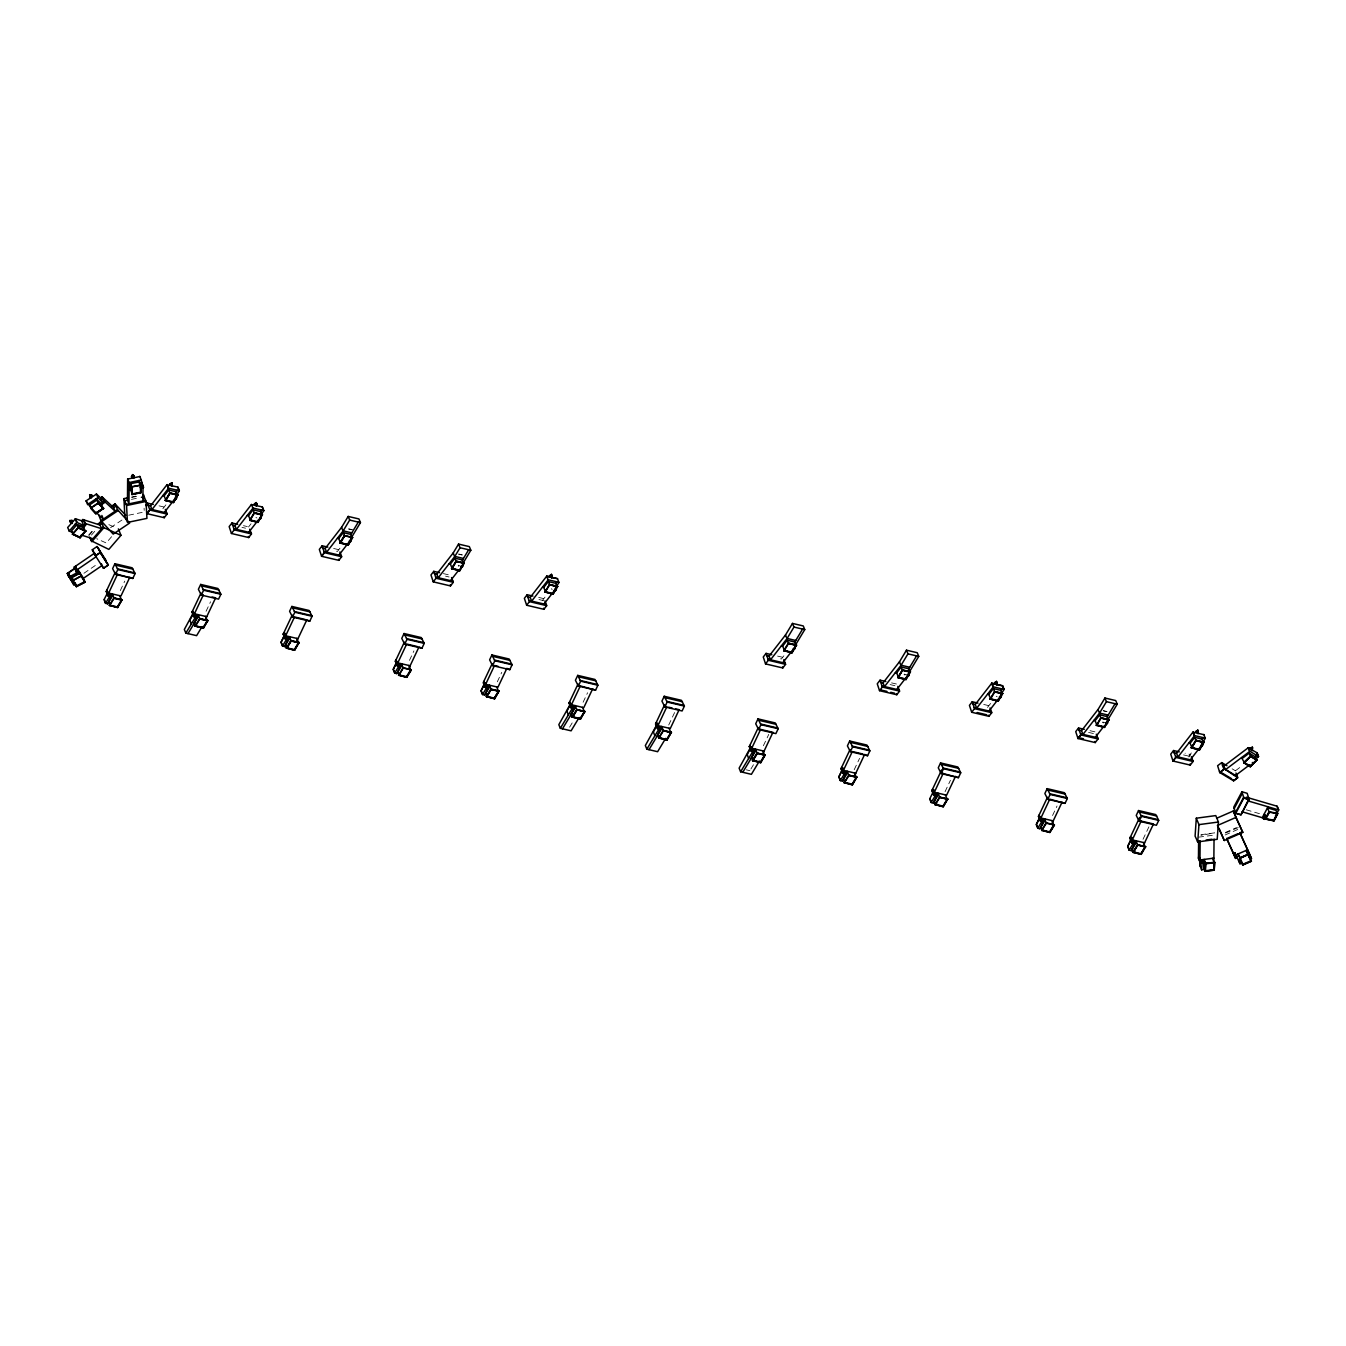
<?xml version="1.0" encoding="UTF-8"?>
<svg xmlns="http://www.w3.org/2000/svg" width="1346" height="1346" viewBox="0 0 1346 1346"><rect width="100%" height="100%" fill="white"/><g stroke="black" fill="none" stroke-linecap="round" stroke-linejoin="round"><path stroke-width="0.75" stroke-dasharray="5 3.75" d="M120.299 590.591L124.774 581.102M206.073 611.286L210.548 601.797M409.453 660.381L413.929 650.892M497.297 681.816L501.772 672.327M583.104 702.242L587.579 692.753M668.71 725.006L674.985 711.731M763.384 745.734L768.768 734.361M854.188 769.761L859.572 758.37M945.06 791.684L950.427 780.293M1052.555 815.508L1057.031 806.018M1143.023 839.298L1149.299 826.023M569.61 727.177L573.615 720.531M750.9 769.02L753.895 764.023M162.849 508.788L166.618 503.926M248.539 526.993L251.046 523.762M255.942 517.419L256.884 517.991M339.966 548.175L337.442 551.423L333.926 550.598M542.488 600.366L544.995 597.136M783.894 655.788L781.37 659.035L777.853 658.194M904.024 674.615L906.649 674.514M987.527 707.407L991.312 702.545M996.191 696.202L997.134 696.774M1102.492 722.449L1105.116 722.348M1188.855 756.166L1191.361 752.919M1188.922 756.99L1190.806 754.568L1185.052 753.222M88.584 535.153L93.984 528.911M89.122 535.321L94.523 529.079M91.444 535.102L96.39 529.365M111.6 536.701L106.216 542.96L96.71 538.72M1235.678 770.585L1242.308 765.588M83.94 573.261L97.013 564.311M110.557 527.682L122.082 519.943M1225.365 832.467L1236.469 827.622M1225.617 833.039L1240.423 826.595M1225.163 834.974L1238.37 829.203M131.723 496.994L135.609 496.186M131.706 497.465L137.561 496.253M131.437 499.383L139.395 497.717M128.711 515.198L144.291 511.951L144.089 508.182M1200.952 834.688L1214.563 832.871L1200.935 835.344M1198.647 837.162L1215.337 834.941M458.717 554.03L462.317 554.872M458.717 554.232L462.065 555.023M348.883 528.877L352.467 529.735M348.564 529.028L352.08 529.853M1103.468 710.688L1107.068 711.529M1103.215 710.839L1106.715 711.664M461.442 566.649L458.212 565.185L458.683 566.346M159.047 505.844L164.801 507.19M243.475 525.68L247.311 526.572M443.372 573.598L451.028 575.398M333.64 548.478L339.394 549.824M241.994 527.38L245.51 528.204M538.686 597.422L544.44 598.785M445.56 576.155L449.076 576.98M538.972 599.542L544.945 600.955M777.584 656.091L783.322 657.437M891.557 682.876L897.311 684.222M983.741 704.463L989.478 705.809M1090.041 730.693L1095.779 732.056M890.076 684.576L895.359 685.804M1088.561 732.392L1093.844 733.637M1183.571 754.921L1191.311 756.738M746.307 769.828L749.907 770.669M1246.261 809.804L1259.705 813.741M108.858 524.654L116.463 528.053M1232.128 768.818L1235.594 770.888M1102.963 721.843L1103.434 723.004M904.495 674.01L904.966 675.187M551.608 588.572L552.096 589.733"/><path stroke-width="1.5" d="M127.82 497.801L123.933 498.626L124.825 516.006L126.793 520.818M143.484 487.555L141.515 481.818L143.484 487.555L141.751 487.908L141.33 480L129.149 482.541L128.964 503.858L127.466 500.207L127.651 478.873L129.149 482.709M131.858 486.68L132.278 493.982L130.478 489.591L130.528 483.719L138.874 481.986L138.89 480.505L138.991 482.238M139.833 476.518L127.651 479.058M142.878 500.948L143.013 486.394L141.263 486.747M1202.096 862.836L1200.363 863.072L1198.462 858.412L1198.613 841.166M1200.11 866.168L1200.178 860.111M1200.447 859.892L1200.11 865.915L1201.608 869.819L1204.047 869.499L1204.148 859.421L1205.932 863.812L1214.277 862.702L1213.722 869.953M1204.047 869.499L1204.115 862.046M1213.772 868.204L1214.042 838.962M1196.308 818.2L1195.097 836.118L1197.738 841.889L1217.205 839.298L1218.416 822.019L1215.775 815.592L1196.308 818.2L1198.95 824.627L1197.738 841.889M1200.363 863.072L1198.462 857.15M1201.608 869.819L1202.18 861.726M1205.091 871.4L1205.511 863.442L1214.681 862.214L1214.26 870.172L1204.973 871.131L1214.26 870.172M1205.393 871.081L1205.932 863.392M1214.142 869.903L1214.681 862.214M1252.352 747.215L1252.722 748.14L1250.4 749.032L1250.013 748.124L1252.352 747.215L1252.217 750.21M1252.1 749.655L1252.352 747.602M1252.1 750.059L1252.15 747.501M114.915 563.738L112.61 568.601L115.537 574.389L132.8 578.444L135.088 573.564L132.16 567.793L114.915 563.738L117.842 569.526L135.088 573.564M109.649 596.497L108.101 596.127L106.199 591.466L115.201 572.403M115.537 574.389L117.842 569.526M107.36 593.216L104.029 599.677L105.526 603.328L107.68 603.832L112.458 595.925L108.286 593.889L117.523 574.254M107.68 603.832L112.357 593.956L114.158 598.331L121.544 600.064L117.169 607.181M129.855 577.148L120.972 595.975L108.656 593.081M200.689 584.433L198.384 589.296L201.328 595.083L218.574 599.138L220.879 594.259L217.934 588.488L200.689 584.433L203.616 590.221L220.879 594.259M194.144 614.079L195.422 617.191L193.891 616.821L191.973 612.161L200.975 593.098M201.328 595.083L203.616 590.221M193.134 613.911L189.921 620.136L191.3 624.022M187.986 633.63L198.232 616.619L194.06 614.584L203.313 594.949L200.84 594.377M193.471 624.527L198.131 614.651L199.931 619.025L207.318 620.758L205.517 616.384M205.231 619.883L215.629 597.843L212.113 597.018M291.897 606.44L289.592 611.303L292.536 617.091L309.782 621.145L312.087 616.266L309.143 610.495L291.897 606.44L294.824 612.228L312.087 616.266M286.631 639.199L285.1 638.828L283.182 634.168L292.183 615.105M292.536 617.091L294.824 612.228M284.343 635.918L281.129 642.143L282.643 645.828M296.457 641.891L306.838 619.85L309.782 621.145M404.052 633.529L401.764 638.391L404.692 644.179L421.937 648.234L424.242 643.354L421.315 637.583L404.052 633.529L406.997 639.316L424.242 643.354M398.803 666.287L397.255 665.917L395.354 661.256L404.338 642.193M404.692 644.179L406.997 639.316M395.993 663.528L393.183 669.467L394.681 673.118L396.834 673.623L401.596 665.715L397.423 663.679L406.677 644.044L417.243 646.534M396.498 663.006L393.301 669.231L394.799 672.916M396.834 673.623L401.512 663.746L403.295 668.121M408.612 668.979L418.993 646.938L421.937 648.234M491.913 654.964L489.608 659.826L492.552 665.614L509.798 669.669L512.086 664.806L509.158 659.018L491.913 654.964L494.84 660.751L512.086 664.806M492.199 663.628L483.197 682.691L485.098 687.352L486.646 687.722M492.552 665.614L494.84 660.751M484.728 683.061L481.027 690.902L482.524 694.553L484.678 695.074L489.456 687.15L485.283 685.114L494.52 665.479L498.054 666.32M485.098 682.876L481.145 690.666L482.659 694.351M484.678 695.074L489.355 685.181L491.155 689.556M577.72 675.389L575.415 680.268L578.359 686.056L595.605 690.111L597.893 685.232L594.966 679.444L577.72 675.389L580.648 681.177L597.893 685.232M572.454 708.147L570.906 707.794L569.005 703.134L578.006 684.054M578.359 686.056L580.648 681.177M569.644 705.388L558.826 724.653L560.323 728.304L571.108 730.828L579.116 717.519M570.166 704.867L566.952 711.092L568.332 714.995M570.485 715.5L575.163 705.607L576.963 709.998L572.807 716.88L571.427 713.515M592.661 688.816L583.777 707.643L571.461 704.749M664.217 696.269L661.929 701.131L664.857 706.919L682.102 710.974L684.407 706.095L681.463 700.324L664.217 696.269L667.162 702.057L684.407 706.095M664.503 704.934L655.502 723.997L657.42 728.657L658.951 729.027L657.05 724.367L645.34 745.516L646.837 749.167L657.622 751.707L665.631 738.399M664.857 706.919L667.162 702.057M657.403 724.182L653.449 731.972L654.846 735.858M758 718.882L755.712 723.761L758.639 729.549L775.885 733.604L778.19 728.724L775.246 722.937L758 718.882L760.927 724.67L778.19 728.724M752.734 751.64L751.203 751.287L749.285 746.626L758.286 727.547M758.639 729.549L760.927 724.67M750.445 748.376L747.232 754.584L748.628 758.488M760.625 729.414L751.371 749.049L755.543 751.085L742.773 772.301M750.782 758.993L755.442 749.099L757.243 753.491L753.104 760.372L751.724 757.007M762.559 754.349L772.941 732.308L758.151 728.842M849.696 741.007L847.408 745.886L850.336 751.674L867.581 755.729L869.886 750.849L866.942 745.061L849.696 741.007L852.641 746.794L869.886 750.849M844.43 773.765L842.899 773.412L840.981 768.751L849.982 749.672M850.336 751.674L852.641 746.794M841.62 771.006L838.827 776.962L840.325 780.613L842.478 781.117L847.24 773.193L843.067 771.157L852.321 751.539L862.887 754.012M842.142 770.501L838.928 776.709L840.442 780.394M842.478 781.117L847.139 771.224L848.939 775.616M854.256 776.474L864.637 754.433L867.581 755.729M940.568 762.93L938.263 767.809L941.207 773.597L958.453 777.652L960.741 772.772L957.814 766.984L940.568 762.93L943.496 768.717L960.741 772.772M935.302 795.688L933.754 795.335L931.853 790.674L941.695 769.811M941.207 773.597L943.496 768.717M933.754 790.842L929.682 798.885L931.18 802.536L936.799 803.848M943.176 773.462L933.939 793.08L938.112 795.116L933.333 803.04L938.011 793.147L939.811 797.539M955.509 776.356L946.625 795.183L934.309 792.289M1047.171 788.655L1044.866 793.534L1047.811 799.322L1065.056 803.36L1067.344 798.498L1064.417 792.71L1047.171 788.655L1050.099 794.443L1067.344 798.498M1040.626 818.301L1041.905 821.413L1040.357 821.043L1038.456 816.383L1047.457 797.32M1047.811 799.322L1050.099 794.443M1039.617 818.132L1036.403 824.358L1037.917 828.042M1038.456 816.383L1039.987 816.753L1036.285 824.593L1037.783 828.261L1039.936 828.766L1043.402 821.447M1039.936 828.766L1044.715 820.841L1044.614 818.873L1046.414 823.247L1054.137 824.98M1051.714 824.105L1062.112 802.081M1138.531 810.544L1136.243 815.424L1139.17 821.211L1156.416 825.266L1158.721 820.387L1155.793 814.599L1138.531 810.544L1141.475 816.332L1158.721 820.387M1132.003 840.207L1133.265 843.303L1131.734 842.949L1129.832 838.289L1139.658 817.426M1139.17 821.211L1141.475 816.332M1130.977 840.039L1127.78 846.247L1129.277 849.932M1141.156 821.077L1131.902 840.712L1136.074 842.731L1131.313 850.655L1134.762 843.353M1135.603 841.57L1135.974 840.762L1137.774 845.153L1145.177 846.886L1141.021 853.768L1133.231 851.85M1143.091 846.011L1153.472 823.971L1138.699 820.505M1241.921 791.768L1233.794 807.045L1235.746 813.27L1240.995 814.801L1249.122 799.524L1247.17 793.299L1241.921 791.768L1243.872 797.993L1235.746 813.27L1240.995 814.801L1248.97 798.666M1234.097 808.761L1242.223 793.484M1235.594 812.412L1243.721 797.118M1242.005 811.756L1262.245 817.695L1268.05 806.776L1278.7 809.905L1275.453 816.013M1274.157 820.858L1265.19 818.974L1274.157 820.858L1277.876 813.388L1269.026 811.773L1264.853 819.344L1263.591 819.125L1264.853 814.683L1263.995 814.431L1265.795 818.805L1269.278 812.261L1267.478 807.869L1275.974 810.359L1277.354 813.724L1273.871 820.286M1263.591 819.125L1264.853 814.683M1265.307 819.243L1269.413 811.84M1273.653 820.522L1277.32 813.64M131.504 476.467L132.615 474.6L133.91 475.962L131.504 476.467L131.874 477.376L134.28 476.871L133.843 475.996M131.874 477.376L132.615 474.6M133.103 476.333L133.624 478.234L133.338 476.383M165.306 500.375L169.848 492.838L177.975 494.756L173.55 502.563L165.306 500.375L173.55 502.563M165.423 500.645L169.949 493.124L178.076 495.025M108.101 596.127L108.757 595.05L106.771 590.238M170.202 492.939L165.911 500.224L164.111 495.85L162.883 495.564L152.014 509.528L150.533 505.894L148.06 505.305L147.538 503.135L153.293 504.498M105.526 603.328L110.288 595.42M176.175 491.963L177.218 490.23L176.057 491.711L177.453 495.076L170.05 493.343L168.671 489.978L164.111 495.85M109.413 605.364L113.939 597.826L122.065 599.744L117.657 607.551L109.413 605.364L117.657 607.551M109.514 605.633L114.309 597.91M168.452 488.396L166.954 484.745L177.874 487.084L179.371 490.735L175.249 497.583L176.797 497.953L176.141 499.03L174.61 498.659M173.079 502.193L177.605 494.672M173.449 502.294L177.975 494.756M117.539 607.265L122.065 599.744M249.733 520.212L254.276 512.675L262.403 514.593L257.978 522.399L249.733 520.212L257.978 522.399M249.851 520.481L254.646 512.776M193.891 616.821L194.531 615.745L192.562 610.933M202.085 626.563L196.617 635.649L185.832 633.125L196.079 616.115M260.602 511.8L261.646 510.067L260.501 511.547L261.881 514.912L254.478 513.179L253.098 509.814L248.539 515.686L250.339 520.061M260.687 515.77L263.799 510.571L262.302 506.92L251.382 504.582M257.507 522.029L262.033 514.509M195.187 626.058L199.713 618.521L207.856 620.439L203.431 628.245L195.187 626.058L203.431 628.245M257.877 522.13L262.403 514.593M195.305 626.327L200.083 618.622M260.569 518.866L261.225 517.773L259.627 518.294M202.943 627.875L207.284 620.674M203.313 627.959L207.856 620.439M348.177 516.427L341.682 527.195L325.126 548.529L326.624 552.163L343.18 530.846L349.674 520.078L348.177 516.427L358.961 518.95L360.459 522.601L350.852 538.568M339.899 543.01L344.441 535.489L352.568 537.39L348.143 545.197L339.899 543.01L344.542 535.758L352.686 537.677M340.504 542.875L338.704 538.484L343.264 532.612L350.667 534.362L352.046 537.727L347.907 544.608L340.504 542.875L344.812 535.573M285.1 638.828L285.739 637.752L283.77 632.94M288.128 647.359L282.509 646.03L287.287 638.122M350.768 534.614L358.288 522.097M305.071 619.446L294.522 616.956L285.268 636.591L289.44 638.627L284.679 646.534L289.34 636.658L291.14 641.033L287.001 647.914L285.621 644.549M349.859 540.217L349.203 541.294L351.39 540.587M347.672 544.844L352.198 537.306M352.568 537.39L348.143 545.197M286.395 648.065L290.921 640.528L299.064 642.446L294.639 650.253L286.395 648.065L294.639 650.253M286.513 648.335L291.291 640.612M294.151 649.882L298.492 642.681L296.743 638.391M294.522 649.967L299.064 642.446M458.549 544.087L453.333 552.752L436.76 574.086L438.258 577.737L454.83 556.403L460.046 547.738L458.549 544.087L469.333 546.611L470.831 550.262L462.486 564.125M451.549 568.567L456.075 561.046L464.202 562.948L459.794 570.754L451.549 568.567L459.794 570.754M451.667 568.853L456.193 561.316L464.32 563.234M456.445 561.131L452.155 568.433L450.355 564.041L449.127 563.755M397.255 665.917L397.911 664.84L395.926 660.028M462.401 560.172L468.677 549.757M394.681 673.118L399.442 665.21M461.493 565.791L460.854 566.868L463.024 566.144M459.306 570.401L463.848 562.864M459.676 570.485L464.202 562.948M398.668 675.423L403.093 667.616L411.338 669.803L406.795 677.341L398.551 675.154L406.795 677.341M398.921 675.238L403.464 667.7M406.324 676.971L410.648 669.77L408.898 665.479M406.694 677.055L411.338 669.803M485.098 687.352L485.755 686.275L483.786 681.463M482.524 694.553L487.286 686.645M544.945 591.954L549.488 584.433L557.614 586.334L553.189 594.141L544.945 591.954L553.189 594.141M545.063 592.24L549.841 584.517M486.411 696.589L490.937 689.051L499.063 690.969L494.655 698.776L486.411 696.589L494.655 698.776M486.512 696.858L491.054 689.337L499.181 691.238M486.781 696.673L491.307 689.152M555.814 583.558L556.857 581.825L555.696 583.306L557.093 586.671M552.718 593.788L557.244 586.25M553.088 593.872L557.614 586.334M554.249 590.255L556.436 589.531L554.889 589.178L559.011 582.33L548.226 579.79L531.653 601.124L530.173 597.473L527.699 596.901L527.178 594.73L532.932 596.076M494.167 698.406L498.508 691.205L496.741 686.914M486.596 696.269L494.403 698.187L498.542 691.306M494.537 698.507L499.063 690.969M570.906 707.794L571.562 706.717L569.594 701.889M560.323 728.304L573.093 707.071M562.493 728.809L575.264 707.575L571.091 705.54L580.328 685.922L595.605 690.111M572.218 717.014L576.744 709.493L584.871 711.395L580.463 719.201L572.218 717.014L580.463 719.201M572.319 717.3L577.114 709.578M579.975 718.848L584.315 711.63L582.549 707.34M580.345 718.932L584.871 711.395M657.42 728.657L658.076 727.58L656.091 722.768L657.689 723.29M646.837 749.167L659.607 727.95M648.991 749.672L661.761 728.455L657.588 726.419L666.842 706.785L664.386 706.213M658.716 737.894L663.258 730.356L671.385 732.274L666.96 740.081L658.716 737.894L666.96 740.081M658.833 738.163L663.628 730.441M666.489 739.711L670.813 732.51L669.063 728.22M666.859 739.795L671.385 732.274M792.474 623.417L785.627 634.807L769.054 656.141L770.551 659.776L787.124 638.458L793.972 627.068L792.474 623.417L803.259 625.94L804.757 629.591L794.779 646.164M783.843 650.623L788.369 643.085L796.495 645.003L792.087 652.81L783.843 650.623L792.087 652.81M783.961 650.892L788.739 643.186M794.695 642.21L802.603 629.087M791.599 652.44L796.142 644.919M791.97 652.524L796.495 645.003M793.147 648.907L795.318 648.183M751.203 751.287L751.842 750.21L749.873 745.381M759.396 761.028L751.405 774.32L740.62 771.796L753.39 750.563M752.498 760.524L757.024 752.986L765.167 754.904L760.742 762.694L752.498 760.524L760.742 762.694M752.616 760.793L757.394 753.07M760.254 762.341L764.595 755.14L762.846 750.849M760.625 762.425L765.167 754.904M906.464 650.185L899.616 661.576L883.043 682.91L884.541 686.561L901.113 665.227L907.961 653.853L906.464 650.185L917.249 652.726L918.746 656.377L907.776 674.615L909.307 674.969L907.12 675.692M897.933 677.677L902.358 669.871L910.485 671.789L902.476 670.14L897.933 677.677L906.077 679.579L910.485 671.789M902.729 669.955L898.438 677.257L896.638 672.865L895.393 672.579M842.899 773.412L843.555 772.335L841.57 767.506M840.325 780.613L845.086 772.688M908.685 668.996L916.592 655.872M905.589 679.225L910.115 671.688M896.638 672.865L901.197 667.01L908.584 668.743L909.963 672.108L905.824 678.99L898.018 677.072M844.194 782.649L848.737 775.111L856.864 777.029L852.439 784.819L844.194 782.649L852.439 784.819M844.312 782.918L849.107 775.195M851.968 784.466L856.292 777.265L854.542 772.974M852.338 784.55L856.864 777.029M990.118 699.264L994.526 691.474L1002.652 693.375L998.244 701.182L990 698.995L998.244 701.182M994.896 691.558L990.606 698.86L988.805 694.469L987.577 694.183M933.754 795.335L934.41 794.258L932.442 789.429L934.04 789.951M931.18 802.536L935.941 794.611M1000.852 690.599L1001.895 688.849L1000.751 690.33L1002.131 693.712L994.744 691.962L993.365 688.597L988.805 694.469M999.943 696.202L999.304 697.278L1001.474 696.572M1000.936 694.553L1004.066 689.371L1002.568 685.703L991.783 683.179L975.211 704.513L976.708 708.147L993.281 686.83L991.783 683.179M935.066 804.555L939.592 797.034L947.719 798.935L943.31 806.742L935.066 804.555L943.31 806.742M935.167 804.841L939.962 797.118M997.756 700.829L1002.299 693.291M998.126 700.913L1002.652 693.375M942.823 806.389L947.163 799.188L945.397 794.88M943.193 806.473L947.719 798.935M1104.931 698.019L1098.084 709.409L1081.511 730.743L1083.008 734.394L1099.581 713.06L1106.429 701.67L1104.931 698.019L1115.716 700.559L1117.214 704.21L1107.236 720.783M1096.418 725.511L1100.826 717.704L1108.969 719.605L1104.544 727.412L1096.3 725.225L1104.544 727.412M1101.196 717.788L1096.906 725.09L1095.106 720.699L1093.877 720.413M1040.357 821.043L1041.013 819.966L1039.045 815.154M1037.783 828.261L1042.544 820.337M1107.152 716.829L1115.06 703.706M1041.669 830.28L1046.195 822.759L1054.44 824.93L1049.914 832.467L1041.669 830.28L1049.914 832.467M1041.77 830.549L1046.565 822.843M1104.057 727.059L1108.599 719.521M1104.427 727.143L1108.969 719.605M1049.426 832.114L1053.767 824.896M1049.796 832.198L1054.44 824.93M1131.734 842.949L1132.39 841.873L1130.404 837.044M1134.762 851.463L1129.159 850.15L1133.921 842.226M1191.311 747.753L1195.854 740.233L1203.98 742.134L1199.555 749.941L1191.311 747.753L1199.555 749.941M1191.429 748.04L1195.955 740.502L1204.098 742.42M1196.224 740.317L1191.917 747.619L1190.116 743.228L1188.888 742.942M1133.147 852.455L1137.572 844.649L1145.816 846.836L1137.673 844.918L1133.147 852.455L1141.273 854.357L1145.698 846.567M1133.399 852.27L1137.942 844.733M1202.18 739.358L1203.223 737.625L1202.079 739.105L1203.459 742.47L1199.303 749.352L1191.513 747.434M1199.084 749.587L1203.61 742.05M1199.454 749.672L1203.98 742.134M1200.615 746.037L1202.802 745.331L1201.271 744.961L1205.377 738.13L1194.592 735.589L1193.094 731.938L1176.539 753.272L1178.019 756.906L1194.592 735.589M1140.802 854.003L1145.126 846.802M145.671 505.558L147.538 503.135M150.533 505.894L167.089 484.56L168.587 488.211L179.371 490.735M162.883 495.564L168.587 488.211M177.874 487.084L179.237 490.954M164.347 512.422L175.199 498.457M146.748 512.574L147 513.65L164.246 517.705L167.055 514.088L165.306 509.36M237.72 524.334L231.983 522.971L229.156 526.589L231.428 533.487L248.674 537.542L251.5 533.925L249.733 529.197M263.799 510.571L253.014 508.048L236.459 529.365L234.961 525.731L251.517 504.397L252.88 508.233M231.428 533.487L234.238 529.87L231.983 522.971M262.302 506.92L263.681 510.79M248.774 532.259L258.432 519.842M327.886 547.132L322.148 545.786L319.322 549.404L321.593 556.302L338.839 560.34L341.665 556.722L339.899 551.995M350.667 534.362L351.811 532.881L343.18 530.846M338.94 555.074L348.597 542.64M349.792 541.092L350.734 541.664M439.536 572.689L433.782 571.343L430.972 574.961L433.244 581.859L450.489 585.914L453.299 582.296L451.549 577.569M433.244 581.859L436.054 578.242L433.782 571.343M450.355 564.041L454.914 558.186L462.301 559.919L463.68 563.284M462.301 559.919L463.445 558.439L454.83 556.403M450.574 580.631L459.02 569.762M461.442 566.649L462.385 567.221M527.178 594.73L524.368 598.347L526.639 605.246L543.885 609.301L546.695 605.683L544.945 600.955M530.173 597.473L546.728 576.138L557.513 578.679L558.893 582.549M526.639 605.246L529.449 601.628L527.699 596.901M545.551 591.819L543.75 587.428L548.31 581.573L555.696 583.306M557.513 578.679L546.594 576.324M543.986 604.018L554.838 590.036M771.83 654.745L766.076 653.382L763.266 656.999L765.538 663.898L782.783 667.952L785.593 664.335L783.843 659.607M765.538 663.898L768.347 660.28L766.076 653.382M784.449 650.471L782.649 646.097L787.208 640.225L794.594 641.958L795.974 645.323L788.588 643.59L787.208 640.225M794.594 641.958L795.738 640.477L787.124 638.458M782.867 662.669L794.19 648.099L794.678 649.26M885.819 681.513L880.065 680.167L877.255 683.785L879.527 690.683L896.773 694.738L899.582 691.121L897.832 686.393M879.527 690.683L882.337 687.066L880.065 680.167M908.584 668.743L909.728 667.263L901.113 665.227M896.857 689.455L906.514 677.038M907.726 675.473L908.668 676.045M977.987 703.117L972.233 701.754L969.423 705.388L971.694 712.27L988.94 716.324L991.75 712.707L990 707.979M971.694 712.27L974.504 708.652L972.233 701.754M1003.931 689.573L1002.568 685.703M989.024 711.041L998.682 698.624M999.893 697.077L1000.835 697.649M1084.287 729.347L1078.533 728.001L1075.723 731.618L1077.995 738.517L1095.24 742.571L1098.05 738.954L1096.3 734.226M1095.106 720.699L1099.665 714.827L1107.051 716.577L1108.431 719.942M1107.051 716.577L1108.212 715.096L1099.581 713.06L1097.949 709.594M1095.324 737.288L1103.77 726.419M1179.298 751.876L1173.561 750.53L1170.734 754.147L1173.005 761.045L1190.251 765.083L1193.061 761.466L1191.311 756.738M1190.116 743.228L1194.676 737.356L1202.079 739.105M1203.745 734.647L1192.96 732.123L1194.457 735.774M1190.352 759.8L1201.675 745.23L1202.146 746.407M68.023 575.583L69.437 573.8M68.478 576.105L68.999 574.641M70.581 522.164L72.078 520.431L70.951 523.072L69.689 520.566L72.078 520.431M70.833 522.13L71.994 523.459L70.833 522.13L71.994 520.801M71.035 522.685L71.876 520.633L70.026 520.734M69.369 531.216L67.67 527.514L75.46 518.782L76.974 522.467M81.971 520.868L75.258 518.715L76.756 522.366L69.168 531.165L73.357 532.494M81.77 520.801L82.846 519.539L100.109 525.075L101.606 528.709L85.37 523.527L83.671 525.462L81.77 520.801L82.846 521.289M81.786 521.07L83.048 519.606M72.448 534.11L78.169 527.481L85.774 530.879L80.154 537.794L72.448 534.11L80.154 537.794M72.549 534.396L78.489 527.632M79.717 537.374L85.185 531.047L83.435 526.757L86.026 523.745M83.435 526.757L75.241 524.132L83.25 527.699L85.841 524.688L83.873 519.876M80.053 537.508L85.774 530.879M98.039 524.217L101.27 521.255L98.561 524.385M100.109 525.075L101.842 523.056L100.731 521.087M118.364 528.894L120.989 535.321L108.841 549.387L91.192 540.755L103.339 526.707L101.842 523.056M91.747 541.748L103.894 527.682L103.339 526.707M1243.687 762.576L1250.552 755.964L1257.063 759.884L1250.333 766.766L1243.687 762.576L1250.333 766.766M1243.805 762.862L1250.838 756.149M1242.526 758.185L1249.206 753.154L1250.585 756.519L1244.327 762.559L1241.534 757.596L1225.617 769.559L1221.747 762.61L1217.625 765.706L1219.728 772.537L1233.575 780.831L1237.681 777.719L1235.998 773.025M1255.246 756.957L1256.828 755.442L1255.128 756.704L1249.206 753.154M1255.347 759.565L1258.56 756.469L1257.063 752.818L1248.196 747.804L1249.694 751.455M1249.929 766.311L1256.777 759.699M1250.215 766.48L1257.063 759.884M1224.137 765.924L1248.398 747.636L1249.896 751.304L1258.56 756.469M1241.534 757.596L1249.896 751.304M1257.063 752.818L1258.359 756.671M1235.51 775.481L1249.828 764.713M94.96 554.989L103.491 568.298L108.235 565.034L97.047 546.526L92.285 549.774L94.96 554.989L95.549 555.78L100.294 552.516L108.235 565.034L103.491 568.298L101.404 563.856M95.549 555.78L100.294 552.516L98.224 548.091M81.248 576.425L79.448 572.05L69.79 578.662L79.145 573.749L76.958 569.913L96.088 556.773L94.607 553.139L74.249 567.087L76.873 572.858L74.249 567.087M101.774 565.724L83.418 578.309L77.748 569.375M73.996 584.753L67.3 573.446L75.191 568.029M67.653 573.463L75.309 568.214L74.484 566.918M89.745 496.506L91.797 495.143L92.167 496.051L90.132 497.414L89.66 494.638L91.797 495.143M90.047 496.523L91.646 495.463M90.367 507.089L86.077 500.863L96.508 494.066M87.574 504.514L97.871 497.599L103.339 503.387M104.332 501.25L115.117 511.228L113.619 507.577L102.161 496.96L100.681 497.953L96.374 493.948L98.022 497.751M100.58 498.222L102.296 497.078M102.902 497.751L101.438 498.727L100.681 497.953L102.599 502.613L104.063 501.621L102.161 496.96M90.619 508.014L98.376 502.798L103.592 508.317L95.936 513.802L90.619 508.014L95.936 513.802M90.72 508.283L98.595 503.034M102.834 497.583L104.82 502.411L101.287 504.784L95.802 498.979L101.253 504.027L103.592 502.445M95.6 513.28L103.003 508.317L101.253 504.027M90.973 507.779L95.987 513.146L103.036 508.401M95.818 513.516L103.592 508.317M111.684 506.146L114.982 503.926L125.733 515.249M112.038 506.466L115.335 504.245M113.619 507.577L115.975 505.995L114.982 503.926M117.472 509.646L129.653 523.039L113.199 534.11L101 520.7L117.472 509.646L115.975 505.995M101.505 521.726L117.96 510.672M169.815 484.123L171.851 482.743L170.185 485.031L169.815 484.123L171.952 484.61L171.851 482.743M170.319 484.695L171.918 483.618M171.968 486.377L171.228 484.61M256.278 502.58L254.243 503.959L256.75 505.373L256.278 502.58L256.413 506.214L255.824 504.38M254.764 504.531L256.346 503.454M254.613 504.868L256.649 503.505M549.824 576.61L551.86 575.247L551.961 577.114L549.454 575.701L551.49 574.338L551.826 575.751M549.959 576.273L551.338 574.675M550.867 576.206L551.608 577.972L551.49 574.338M996.545 681.379L994.492 682.742L994.879 683.65L996.545 681.379L996.663 684.996L996.074 683.162M1195.82 731.501L1197.856 730.138L1198.327 732.914L1195.82 731.501L1197.957 732.005L1197.856 730.138M1197.923 731.013L1196.106 731.534M1198.226 731.046L1196.19 732.409L1197.789 732.123M1197.94 732.056L1197.99 733.755L1198.007 731.972M74.955 568.197L76.234 567.524L75.527 566.414M76.167 571.747L77.429 571.074L75.46 566.245M68.797 577.098L78.135 572.185M72.533 580.547L81.416 575.869L85.269 582.044L76.386 586.705L72.533 580.547L76.386 586.705M72.634 580.816L81.416 575.869M76.099 586.166L84.613 581.708L82.846 577.417M76.268 586.435L85.269 582.044M1216.633 818.267L1233.289 811.015L1242.795 832.434L1224.305 840.493L1217.423 825.502L1235.914 817.443L1233.289 811.015M1249.425 857.52L1246.211 850.403L1248.011 854.777L1240.07 858.243L1238.286 853.852L1234.635 856.308L1226.643 838.608L1237.984 833.679M1242.509 831.71L1239.868 832.854L1251.561 858.731L1249.963 854.861M1233.542 853.549L1235.191 852.826M1235.292 853.044L1233.643 853.768L1226.761 838.508M1234.316 855.585L1247.523 849.831M1242.964 864.536L1239.094 855.753L1235.123 857.469L1235.561 858.428L1237.21 857.705M1239.515 858.025L1248.23 854.239L1251.41 861.188L1242.695 864.99L1239.632 858.311L1248.23 854.239M1242.308 862.769L1239.986 863.779L1238.657 859.791M1242.442 864.418L1250.804 860.885M1250.569 748.746L1252.386 748.04M131.841 476.585L133.725 476.198M139.833 483.248L141.566 482.894M131.437 486.764L140.741 485.132L141.128 492.653L131.958 494.571L131.437 486.764L131.958 494.571M131.555 487.033L140.741 485.132M143.433 486.478L141.7 486.831L140.421 483.736M129.081 489.877L130.478 489.591M140.22 487.555L142.996 486.983M131.824 493.965L140.623 492.232M131.841 494.302L141.128 492.653M123.933 498.626L124.69 500.796L127.466 500.207M141.38 497.313L144.157 496.724L146.041 501.452L146.933 518.378L127.449 522.433L126.558 505.524L124.69 500.796M126.188 504.43L145.654 500.375M126.558 505.524L146.041 501.452M1198.95 824.627L1218.416 822.019M1197.368 841.183L1200.144 840.813L1199.959 860.801L1204.132 860.245M1206.1 840.022L1212.056 839.214M1198.462 858.412L1200.195 858.176M1199.976 859.976L1213.873 858.125M1200.447 861.962L1204.62 861.406M1214.799 862.483L1205.511 863.442M1204.99 870.795L1213.789 869.718M68.377 575.735L69.622 575.617M69.958 577.081L69.639 576.105M70.059 521.474L72.448 521.339M1269.244 812.16L1277.707 813.707M1264.315 817.762L1265.577 817.981M1265.375 818.654L1274.208 820.252M89.963 494.874L91.865 496.001L90.283 497.078L89.795 496.001M90.182 495.412L91.848 495.799M89.66 494.638L92.167 496.051M91.528 497.902L90.586 496.169M349.674 520.078L360.459 522.601M460.046 547.738L470.831 550.262M793.972 627.068L804.757 629.591M907.961 653.853L918.746 656.377M1106.429 701.67L1117.214 704.21M172.002 485.283L170.101 484.139L171.699 483.079L172.187 484.156M256.447 505.12L254.529 503.976L256.127 502.916L256.615 503.993M170.185 485.031L172.322 485.536L171.935 483.13M549.454 575.701L551.591 576.206L551.608 577.972M551.423 576.324L549.757 575.937L551.641 576.862M996.696 683.903L994.795 682.775L996.377 681.699L996.898 683.263M168.671 489.978L176.057 491.711M253.098 509.814L260.501 511.547M1002.417 685.888L991.632 683.364L993.129 687.015M254.377 512.961L262.52 514.862M993.281 686.83L1004.066 689.371M456.26 561.45L464.017 563.284M993.365 688.597L1000.751 690.33M549.589 584.702L557.715 586.62M557.412 586.671L549.656 584.837L548.31 581.573M247.311 515.4L248.539 515.686M788.487 643.371L796.613 645.272M994.644 691.743L1002.77 693.644M909.963 672.108L902.577 670.375L901.197 667.01M337.476 538.198L338.704 538.484M1100.944 717.973L1109.07 719.891M1108.768 719.942L1101.011 718.108L1099.665 714.827M542.522 587.142L543.75 587.428M1203.459 742.47L1196.056 740.737L1194.676 737.356M165.508 500.056L173.264 501.873M249.935 519.893L257.742 521.811M451.734 568.248L459.541 570.166M781.42 645.811L782.649 646.097M340.101 542.69L347.907 544.608M545.147 591.634L552.937 593.552M784.028 650.303L791.835 652.204M990.185 698.675L997.992 700.593M897.832 677.408L906.077 679.579M1096.502 724.905L1104.258 726.739M232.488 525.142L234.961 525.731M434.304 573.514L436.76 574.086M322.148 545.786L322.653 547.957L325.126 548.529M148.06 505.305L149.557 508.956L166.803 513.011M233.985 528.793L251.231 532.848M167.055 514.088L149.81 510.033L149.557 508.956M234.238 529.87L251.5 533.925M435.801 577.148L453.047 581.203M322.653 547.957L324.15 551.591L341.396 555.646M766.597 655.552L769.054 656.141M880.587 682.338L883.043 682.91M972.754 703.924L975.211 704.513M436.054 578.242L453.299 582.296M529.197 600.535L546.442 604.59M341.665 556.722L324.403 552.684L324.15 551.591M1078.533 728.001L1079.055 730.171L1081.511 730.743M1173.561 750.53L1174.065 752.683L1176.539 753.272M529.449 601.628L546.695 605.683M974.252 707.575L991.497 711.63M768.095 659.204L785.341 663.258M882.067 685.972L899.33 690.027M768.347 660.28L785.593 664.335M882.337 687.066L899.582 691.121M974.504 708.652L991.75 712.707M1079.055 730.171L1080.552 733.806L1097.798 737.86M1174.065 752.683L1175.563 756.334L1192.808 760.389M1098.05 738.954L1080.804 734.899L1080.552 733.806M1193.061 761.466L1175.815 757.411L1175.563 756.334M977.179 712.539L986.769 714.793M881.176 690.044L886.93 691.39M890.766 692.298L894.602 693.207M1077.742 737.423L1083.48 738.786M115.874 565.169L133.119 569.223M201.648 585.863L218.893 589.918M292.856 607.87L310.102 611.925M405.028 634.959L422.274 639.014M492.872 656.394L510.117 660.449M578.679 676.819L595.925 680.874M117.354 568.803L134.617 572.858M665.176 697.699L682.439 701.754M203.145 589.498L220.391 593.552M758.959 720.312L776.205 724.367M294.353 611.505L311.599 615.559M850.655 742.437L867.918 746.492M406.509 638.593L423.754 642.648M941.527 764.36L958.773 768.415M494.369 660.028L511.615 664.083M1048.13 790.085L1065.376 794.14M580.176 680.47L597.422 684.508M1139.49 811.975L1156.752 816.029M666.674 701.333L683.919 705.388M760.456 723.963L777.702 728.018M852.153 746.088L869.398 750.143M115.066 573.682L132.8 578.444M943.024 768.011L960.27 772.066M1049.628 793.719L1066.873 797.774M1140.987 815.626L1158.233 819.68M668.609 707.205L672.125 708.03M675.642 708.854L679.158 709.679L670.291 728.506L657.975 725.612M940.719 772.873L958.453 777.652M106.199 591.466L107.73 591.836M283.838 633.091L285.369 633.461M192.091 611.925L193.622 612.279M191.973 612.161L193.504 612.531L184.335 629.474L185.832 633.125M283.299 633.932L284.83 634.286M283.182 634.168L284.729 634.538L281.011 642.379L282.509 646.03M194.43 613.776L206.762 616.67M395.455 661.021L397.003 661.374M395.354 661.256L396.885 661.626M285.638 635.783L297.971 638.677M397.81 662.871L410.126 665.765M569.122 702.881L570.654 703.251M108.757 595.05L112.458 595.925M569.005 703.134L570.536 703.487M841.637 767.674L843.168 768.028M194.531 615.745L198.232 616.619M485.654 684.306L497.97 687.2L506.853 668.373L509.798 669.669M749.402 746.374L750.933 746.744M285.739 637.752L289.44 638.627M749.285 746.626L750.832 746.98L739.122 768.145L740.62 771.796M841.099 768.499L842.646 768.869M114.057 598.112L122.183 600.013M397.911 664.84L401.596 665.715M840.981 768.751L842.529 769.104M751.741 748.241L764.074 751.135M931.97 790.422L933.501 790.792M1130.472 837.212L1132.003 837.565M199.831 618.807L207.957 620.708M931.853 790.674L933.384 791.027M485.755 686.275L489.456 687.15M843.454 770.366L855.77 773.26M1038.574 816.147L1040.105 816.5M291.039 640.814L299.165 642.715M571.562 706.717L575.264 707.575M1129.933 838.036L1131.481 838.407M291.14 641.033L298.526 642.765M1129.832 838.289L1131.363 838.642L1127.662 846.499L1129.159 850.15M658.076 727.58L661.761 728.455M403.262 668.037L411.018 669.854M1040.912 817.998L1053.228 820.892M751.842 750.21L755.543 751.085M1132.289 839.904L1144.605 842.798M491.105 689.472L498.878 691.289M584.988 711.681L576.862 709.763L584.686 711.731M843.555 772.335L847.24 773.193M1044.227 819.68L1040.542 818.805L1049.779 799.171L1065.056 803.36M663.359 730.642L671.503 732.544M934.41 794.258L938.112 795.116M104.399 599.492L105.661 603.126M663.427 730.777L671.183 732.594M765.268 755.173L757.142 753.255L764.965 755.224M1041.013 819.966L1044.715 820.841M848.737 775.111L856.981 777.298M1132.39 841.873L1136.074 842.731M848.905 775.515L856.662 777.349M939.71 797.303L947.836 799.221M939.76 797.438L947.534 799.272M109.598 605.044L117.405 606.945M195.372 625.739L203.179 627.657M930.052 798.7L931.314 802.317M286.597 647.746L294.387 649.647M398.752 674.834L406.509 676.651M660.449 737.187L656.999 736.363L661.66 726.487L663.46 730.861M572.403 716.695L580.176 718.528M658.917 737.574L666.707 739.476M752.7 760.187L760.456 762.021M844.396 782.312L852.153 784.146M935.251 804.235L943.058 806.153M1041.854 829.96L1049.661 831.878M1133.029 852.186L1141.273 854.357M1246.312 797.202L1277.203 806.254L1278.7 809.905M1247.809 800.853L1268.05 806.776M1262.245 817.695L1263.12 817.947M81.248 535.018L92.924 538.753M103.894 527.682L120.989 535.321M85.841 524.688L82.846 519.539M76.756 522.366L84.764 525.95M78.287 527.767L85.892 531.165M77.9 527.783L85.521 531.182M72.701 533.807L80.02 537.155M1250.013 748.124L1251.73 749.15M1250.283 748.426L1251.612 749.217M1250.653 756.25L1257.181 760.154M1250.552 756.435L1256.777 760.17M1252.335 762.475L1253.563 763.216M1243.99 762.29L1250.215 766.025M1221.747 762.61L1226.946 765.723M1222.151 764.73L1223.649 768.381L1237.496 776.659M1219.526 771.477L1231.64 778.728M86.077 500.863L87.709 504.632M95.97 512.288L103.356 519.119L101.859 515.468M98.864 515.299L101 520.7M132.985 475.508L134.28 476.871M133.069 476.854L133.624 478.234M103.692 508.586L98.376 502.798M98.022 503.034L103.238 508.552M106.166 560.609L97.047 546.526M99.722 551.725L107.663 564.243M92.285 549.774L95.263 554.468M81.197 576.34L84.781 581.977M77.429 571.074L79.145 573.749M73.441 580.008L71.742 577.333L73.121 580.698M72.903 580.345L76.52 586.065L75.14 582.7M70.564 578.04L67.536 573.278L69.05 576.963M67.3 573.446L73.761 584.921M1235.914 817.443L1242.795 832.434M1247.961 854.693L1250.905 861.087M1236.772 856.763L1239.986 863.779M1219.089 828.446L1224.305 840.493M1240.019 832.871L1250.064 855.08M1276.933 806.17L1278.431 809.821M1252.032 748.612L1252.638 750.462M1255.128 756.704L1256.525 760.069M1251.174 748.948L1252.049 750.681M1203.879 734.479L1205.259 738.331M1251.41 861.188L1242.695 864.99M1197.704 730.457L1198.209 732.022M1233.138 852.657L1235.561 858.428M1212.477 858.311L1214.277 862.702M1204.064 867.463L1205.444 870.828M1143.377 842.512L1145.177 846.886M1132.255 848.67L1133.635 852.035M1052 820.606L1053.8 824.997M1040.879 826.764L1042.258 830.145M899.465 661.761L900.962 665.412M934.275 801.055L935.655 804.42M785.475 634.976L786.973 638.643M843.42 779.132L844.8 782.497M657.942 734.378L659.321 737.743M555.309 589.447L555.78 590.608M546.728 576.138L548.091 579.975M453.181 552.937L454.679 556.588M454.914 558.186L456.294 561.551M485.62 693.072L487 696.437M341.548 527.38L343.045 531.031M343.264 532.612L344.643 535.994M397.777 671.637L399.156 675.002M256.413 503.942L256.665 504.969L256.363 502.967M171.985 484.106L172.322 485.536M170.639 483.786L170.908 485.014M175.67 497.852L176.141 499.03M139.833 476.349L141.347 480.202M138.874 481.986L140.253 485.351M194.413 622.542L195.793 625.907M133.506 475.643L133.944 476.736M132.833 474.919L133.389 475.828M130.528 483.719L131.908 487.101M100.799 503.606L101.287 504.784M98.292 503.37L96.912 500.005L89.846 504.733L91.225 508.115M89.745 495.025L89.98 496.051M119.744 595.689L121.544 600.064M89.694 537.121L91.192 540.755M82.762 526.538L83.25 527.699M78.27 528.019L76.89 524.654L71.691 530.677L73.071 534.059M108.622 601.847L110.002 605.212M71.271 520.666L71.826 521.794M69.689 520.566L70.951 523.072M144.157 496.724L143.399 494.554L143.601 498.794M1189.999 764.006L1190.251 765.083M1094.988 741.478L1095.24 742.571M988.687 715.248L988.94 716.324M896.503 693.644L896.773 694.738M782.531 666.876L782.783 667.952M543.633 608.207L543.885 609.301M450.237 584.82L450.489 585.914M338.586 559.263L338.839 560.34M248.421 536.465L248.674 537.542M163.993 516.628L164.246 517.705M1233.373 779.755L1233.575 780.831L1237.681 777.719L1223.649 768.381M140.623 484.846L141.027 492.384M140.203 484.93L140.607 492.468M90.031 495.547L90.132 497.414M996.915 682.287L997.016 684.155M1106.244 722.449L1105.604 723.525L1107.135 723.879L1107.792 722.802L1106.244 722.449M149.81 510.033L147 513.65L149.81 510.033M324.403 552.684L321.593 556.302L324.403 552.684M1080.804 734.899L1077.995 738.517L1080.804 734.899M1175.815 757.411L1173.005 761.028L1175.815 757.411M1223.851 769.441L1219.728 772.537L1223.851 769.441M1249.122 799.524L1243.872 797.976L1249.122 799.524"/></g></svg>
